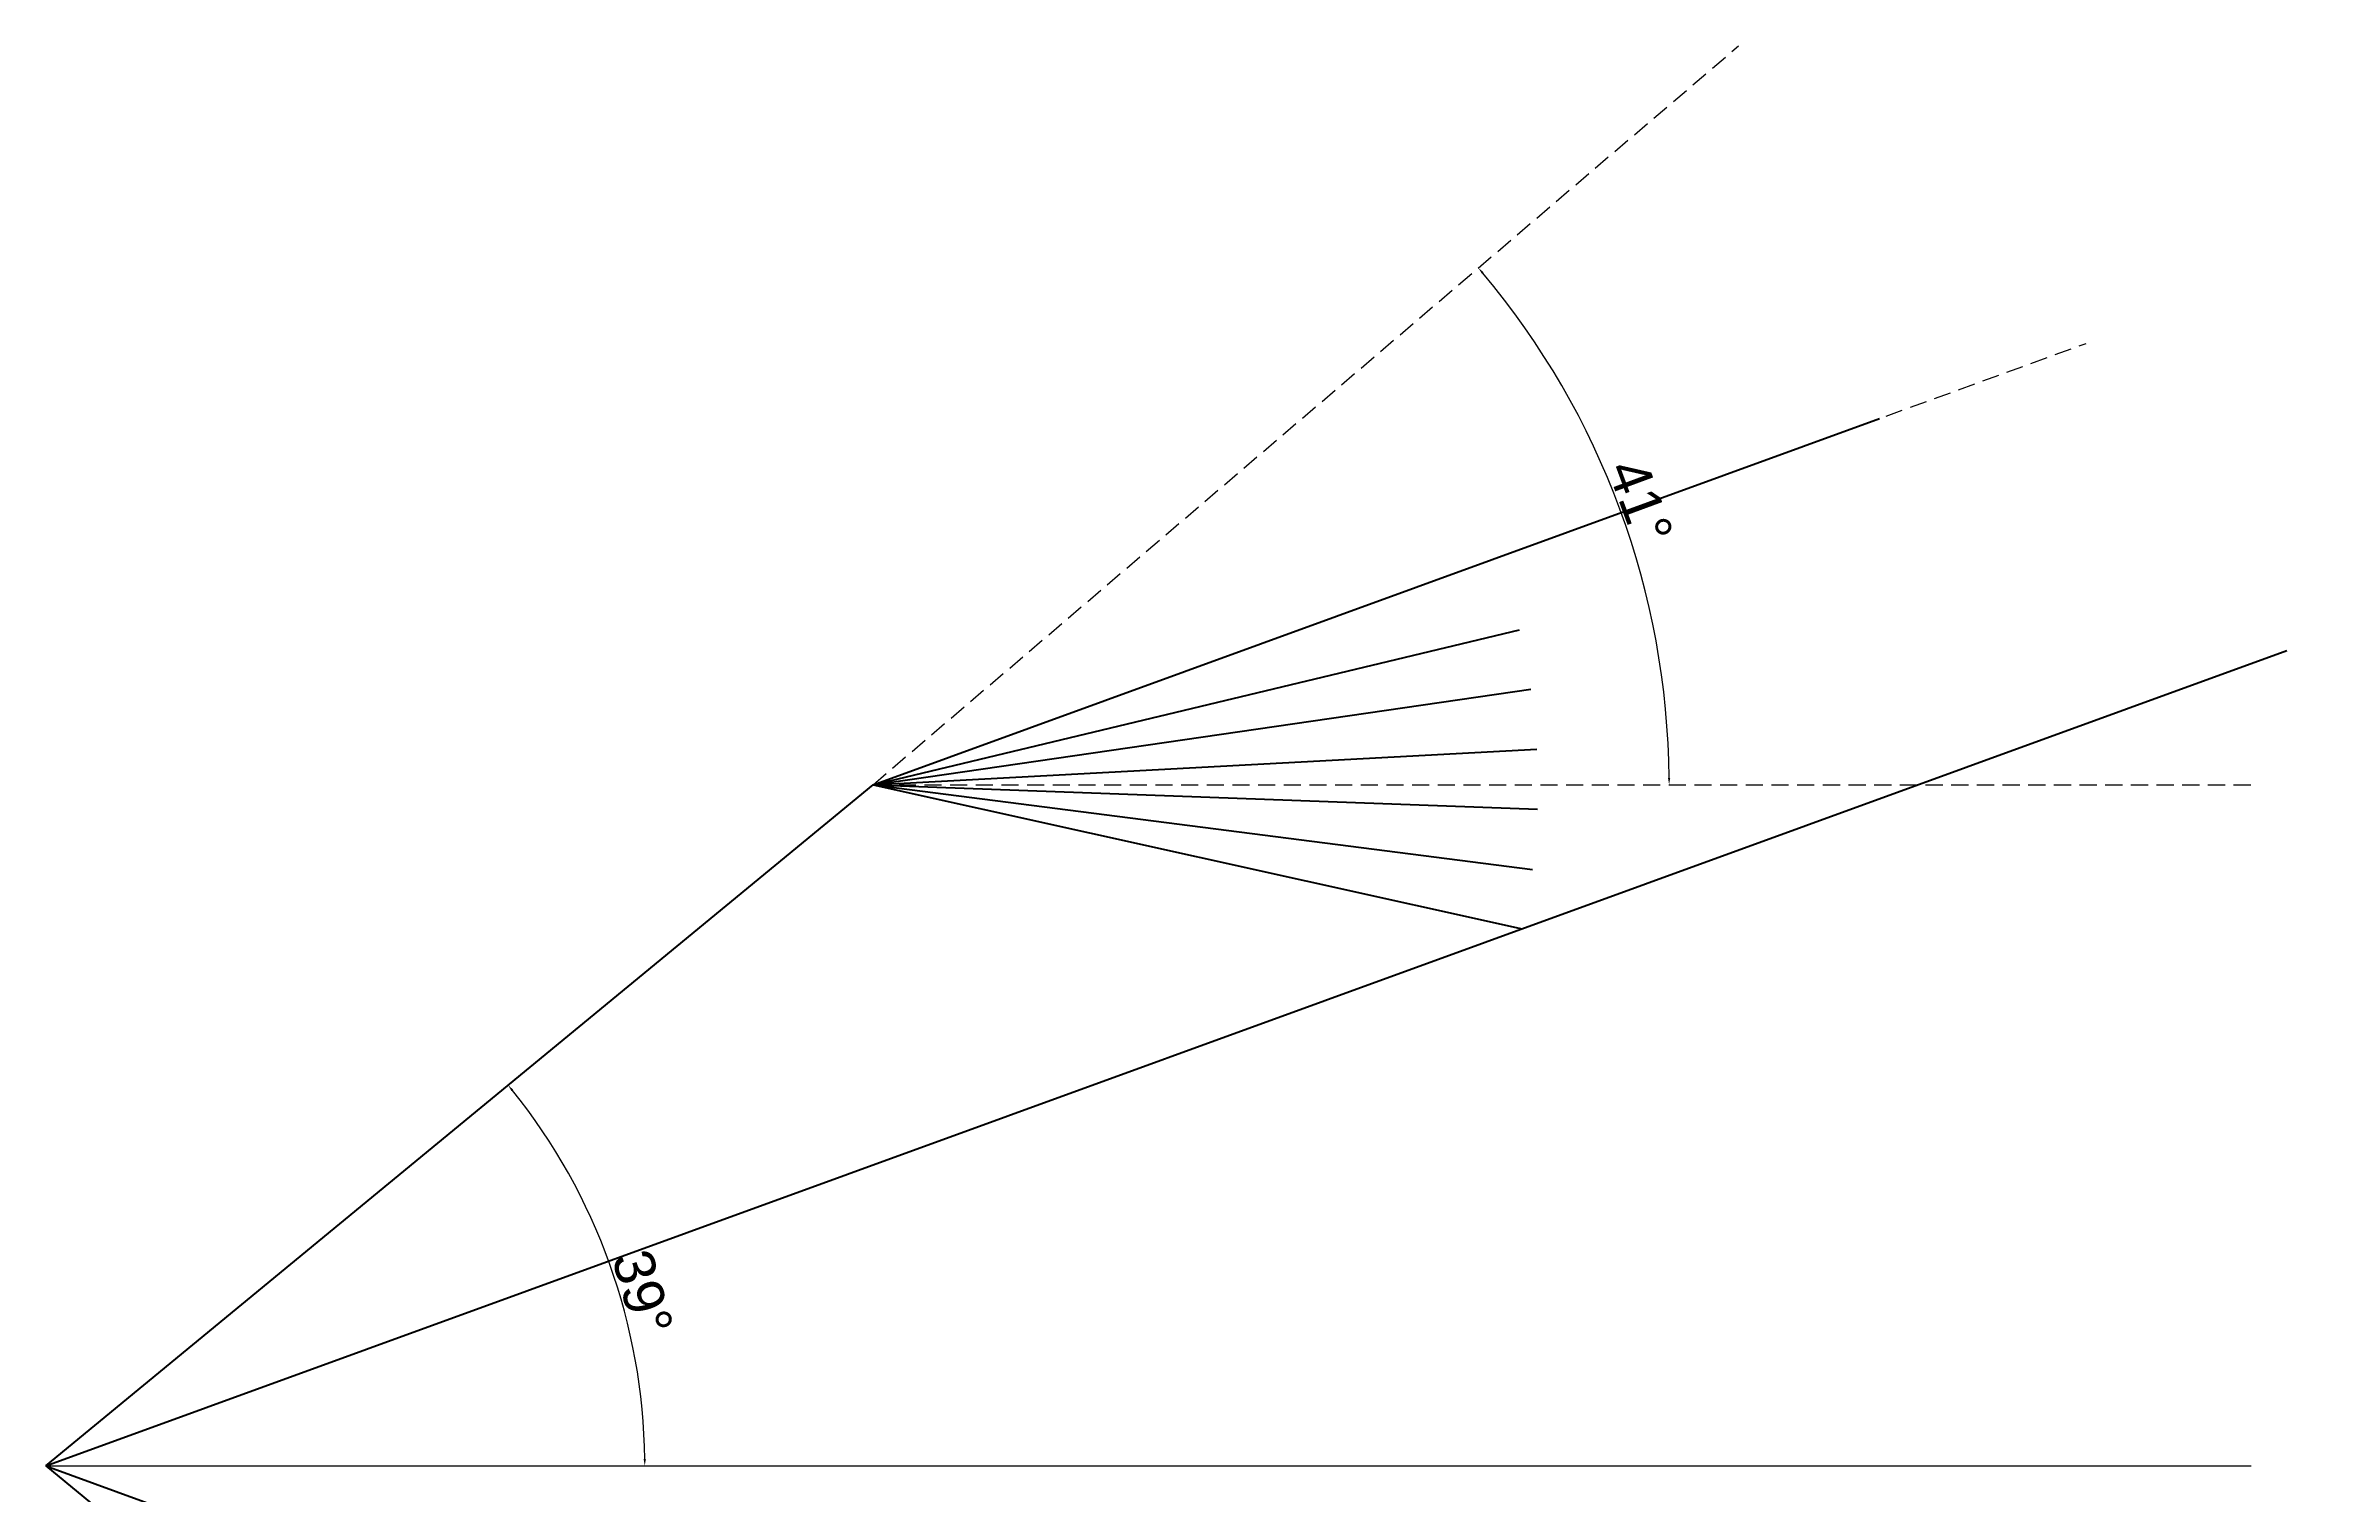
# Model space of a CAD drawing. Header units: millimetres. Extents: x 2180 to 4268, y 1109 to 2163.
# Drawn here: x 2180 to 3029, y 1626 to 2163 of the extents above; entities that cross this region are included whole.
import ezdxf

# ---------------------------------------------------------------- set-up
doc = ezdxf.new("R2010")
doc.units = ezdxf.units.MM
doc.linetypes.add('DASHED', pattern=[19.05, 12.7, -6.35])
doc.styles.add('Annotative', font='arial.ttf')
doc.styles.get("Standard").update_dxf_attribs({"font": 'arial.ttf'})
doc.linetypes.add('ZIGZAG', pattern='A,0.00254,-5.08,[131,ltypeshp.shx,S=5.08,R=0,X=-5.08,Y=0],-10.16,[131,ltypeshp.shx,S=5.08,R=180,X=5.08,Y=0],-5.08', length=20.32254)
doc.dimstyles.new('GB', dxfattribs={"dimtxt": 2.5, "dimasz": 2.5, "dimexe": 1.25, "dimexo": 0.625, "dimtad": 1, "dimdsep": 46, "dimtxsty": 'Standard', "dimcen": 2.5, "dimadec": 0, "dimazin": 0, "dimtfac": 1, "dimtmove": 0, "dimatfit": 3, "dimfxl": 1, "dimarcsym": 0})

# ---------------------------------------------------------------- blocks, each defined once
blk = doc.blocks.new('*D5')
at = {"color": 0, "lineweight": -2, "ltscale": 0.5, "transparency": 16777216}
blk.add_arc((2179.72, 1636.11), 222.25, 0.64449, 38.83551, dxfattribs=at)
at = {"color": 0, "ltscale": 0.5, "transparency": 16777216}
for points in [[(2352.53, 1775.22), (2353.17, 1775.75), (2351.27, 1777.42)], [(2402.38, 1638.62), (2401.55, 1638.61), (2401.98, 1636.11)]]:
    blk.add_solid(points, dxfattribs=at)
at = {"layer": 'Defpoints', "color": 0, "ltscale": 0.5, "transparency": 16777216}
for p in [(2486.67, 1888.96), (2378.94, 1734.66), (2179.72, 1636.11), (2179.72, 1636.11), (3028.82, 1636.11)]:
    blk.add_point(p, dxfattribs=at)
at = {"color": 0, "ltscale": 0.5, "transparency": 16777216, "insert": (2401.14, 1700.34), "char_height": 2.5, "width": 29.4168, "attachment_point": 5, "rotation": 286.17728, "style": 'Annotative'}
blk.add_mtext('{\\H6x;39°}', dxfattribs=at)
blk = doc.blocks.new('*D7')
at = {"color": 0, "lineweight": -2, "ltscale": 0.5, "transparency": 16777216}
blk.add_arc((2486.67, 1888.96), 295.38, 0.48494, 40.01506, dxfattribs=at)
at = {"color": 0, "ltscale": 0.5, "transparency": 16777216}
for points in [[(2712.57, 2078.61), (2713.21, 2079.15), (2711.27, 2080.79)], [(2782.45, 1891.46), (2781.62, 1891.46), (2782.04, 1888.96)]]:
    blk.add_solid(points, dxfattribs=at)
at = {"layer": 'Defpoints', "color": 0, "ltscale": 0.5, "transparency": 16777216}
for p in [(2807.83, 2163.26), (2773.88, 1957.91), (2486.67, 1888.96), (2486.67, 1888.96), (2998, 1888.96)]:
    blk.add_point(p, dxfattribs=at)
at = {"color": 0, "ltscale": 0.5, "transparency": 16777216, "insert": (2771.44, 1994.02), "char_height": 2.5, "attachment_point": 5, "rotation": 290.25}
blk.add_mtext('{\\H6x;41°}', dxfattribs=at)

msp = doc.modelspace()

# ---------------------------------------------------------------- linework, layer by layer
at = {"linetype": 'DASHED', "ltscale": 0.5}
for q in [(2807.833, 2163.258), (2936.767, 2052.781), (2998.003, 1888.958)]:
    msp.add_line((2486.668, 1888.958), q, dxfattribs=at)
at = {"color": 5, "lineweight": 50, "ltscale": 0.5}
for q in [(2860.107, 2024.879), (2726.541, 1946.446), (2730.764, 1924.469), (2732.978, 1902.2), (2727.465, 1835.475), (2731.322, 1857.519), (2733.164, 1879.822)]:
    msp.add_line((2486.668, 1888.958), q, dxfattribs=at)
at = {"lineweight": 50, "ltscale": 0.5}
for q in [(3011.18, 1938.738), (3011.18, 1333.488)]:
    msp.add_line((2179.725, 1636.113), q, dxfattribs=at)
at = {"color": 242, "linetype": 'ZIGZAG', "lineweight": 50, "ltscale": 0.5, "true_color": 0xcd2027}
for q in [(2486.668, 1888.958), (2486.668, 1383.268)]:
    msp.add_line((2179.725, 1636.113), q, dxfattribs=at)
at = {"ltscale": 0.5}
msp.add_line((2179.725, 1636.113), (2998.003, 1636.113), dxfattribs=at)
at = {"lineweight": 50, "ltscale": 0.5}
for points in [[(2689.753, 1996.228, 0, 0, 0), (2791.045, 2082.739, 15, 0, 0), (2843.312, 2127.379, 0, 0, 0)], [(2352.492, 1732.658, 0, 0, 0), (2440.638, 1764.74, 15, 0, 0), (2491.987, 1783.43, 0, 0, 0)]]:
    msp.add_lwpolyline(points, format="xyseb", dxfattribs=at)

# ---------------------------------------------------------------- dimensions: what is measured, and where the dimension line sits
at = {"ltscale": 0.5}
dim = msp.add_angular_dim_2l(base=(2773.88208832, 1957.912053045), line1=((2486.668225242, 1888.958105206), (2998.002733586, 1888.958105206)), line2=((2486.668225242, 1888.958105206), (2807.832621705, 2163.258413084)), text='{\\H6x;<>}', dimstyle='GB', dxfattribs=at)
dim.commit()
dim.dimension.update_dxf_attribs({"geometry": '*D7', "text_midpoint": (2771.438188602, 1994.015291186)})
dim = msp.add_angular_dim_2l(base=(2378.939, 1734.657), line1=((2179.725, 1636.113), (3028.818, 1636.113)), line2=((2179.725, 1636.113), (2486.668, 1888.958)), text='{\\H6x;<>}', dimstyle='GB', override={"dimtxsty": 'Annotative'}, dxfattribs=at)
dim.commit()
dim.dimension.update_dxf_attribs({"geometry": '*D5', "text_midpoint": (2393.179, 1698.036), "dimtype": 162})

doc.saveas('drawing.dxf')
